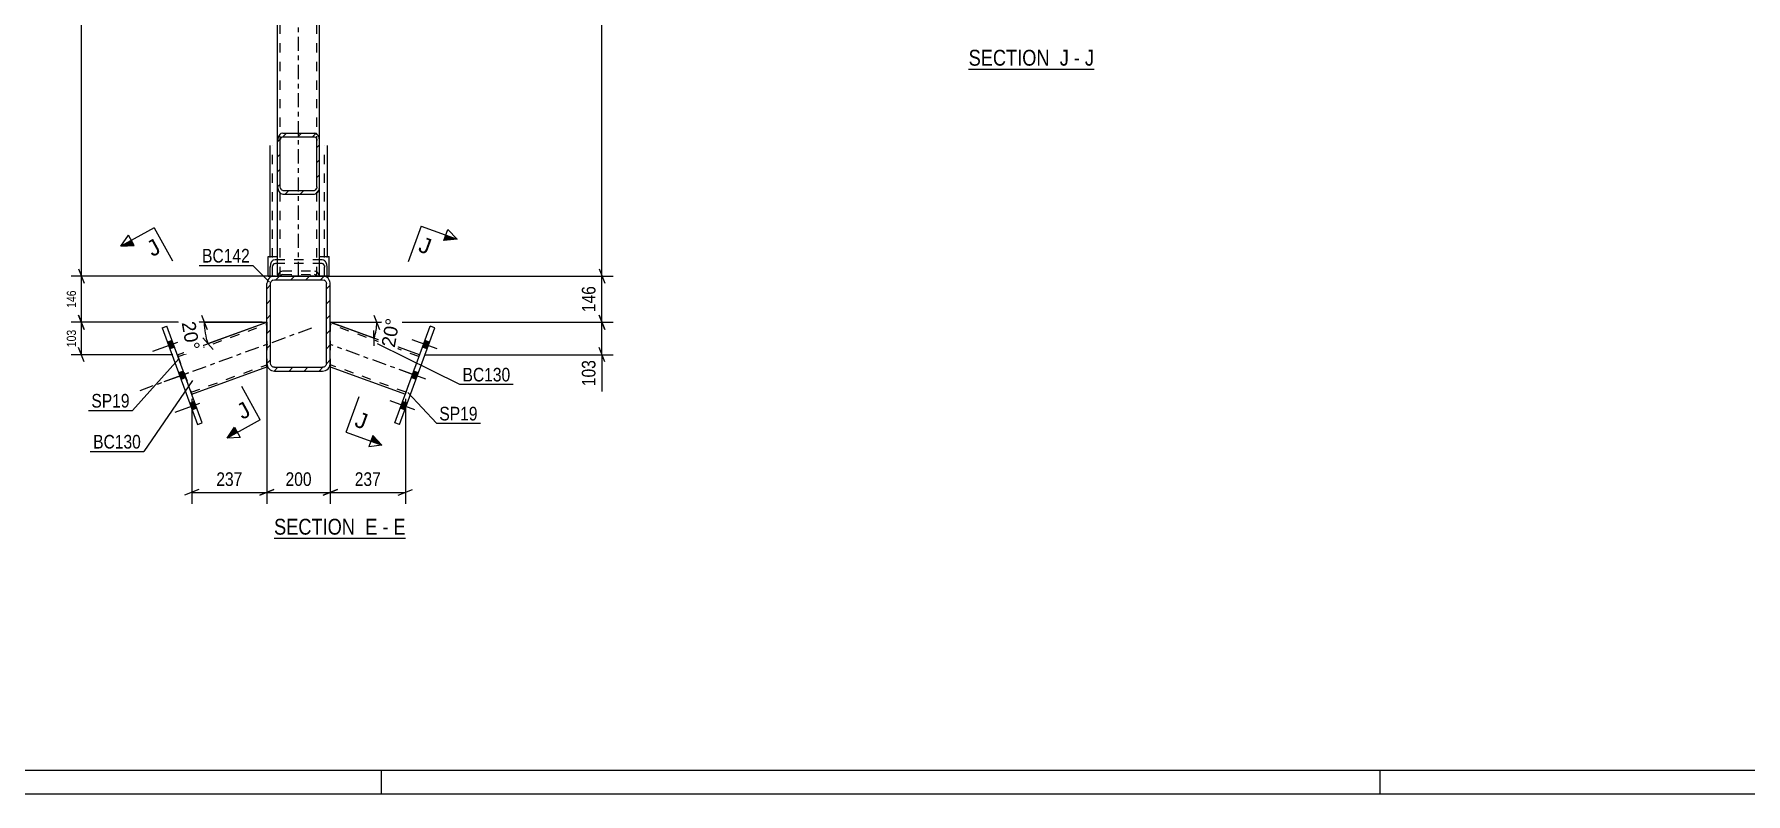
# Model space of a CAD drawing. Header units: millimetres. Extents: x -82 to 1107, y -663 to 178.
# Drawn here: x 194 to 553.9, y -663.5 to -503.7 of the extents above; entities that cross this region are included whole.
import ezdxf

# ---------------------------------------------------------------- set-up
doc = ezdxf.new("R2010")
doc.units = ezdxf.units.MM
doc.linetypes.add('DXK_LINE_DOT2', pattern=[3.9198, 1.9599, -1.9599])
doc.linetypes.add('DXK_LINE_DOT3', pattern=[5.9187, 2.979, -0.9799, 0.9799, -0.9799])
doc.styles.add('Arial', font='ARIAL.TTF', dxfattribs={"height": 0.2})
doc.styles.add('Arial Narrow', font='ARIALN.TTF', dxfattribs={"height": 0.2})

# ---------------------------------------------------------------- blocks, each defined once
blk = doc.blocks.new('Unknown-348431369-1163')
at = {"color": 5, "linetype": 'Continuous'}
for p, q in [((-76.99, -658.45), (1102.01, -658.45)), ((267.01, -663.45), (267.01, -658.45)), ((477.01, -663.45), (477.01, -658.45)), ((-81.99, -663.45), (1107.01, -663.45))]:
    blk.add_line(p, q, dxfattribs=at)
blk = doc.blocks.new('Unknown-348431369-20 - 7171')
at = {"color": 6, "linetype": 'Continuous'}
blk.add_line((390.47, -511.03), (416.84, -511.03), dxfattribs=at)
at = {"color": 0, "linetype": 'Continuous'}
blk.add_wipeout([(408.58, -510.28), (408.58, -506.78), (390.47, -506.78), (390.47, -510.28)], dxfattribs=at)
at = {"color": 7, "linetype": 'Continuous', "style": 'Arial Narrow'}
blk.add_text('SECTION ', height=3.34, dxfattribs=at).set_placement((390.47, -510.28))
at = {"color": 0, "linetype": 'Continuous'}
blk.add_wipeout([(411.55, -510.28), (411.55, -506.78), (409.63, -506.78), (409.63, -510.28)], dxfattribs=at)
blk.add_wipeout([(413.87, -510.28), (413.87, -506.78), (412.6, -506.78), (412.6, -510.28)], dxfattribs=at)
at = {"color": 7, "linetype": 'Continuous', "style": 'Arial Narrow'}
blk.add_text('J', height=3.34, dxfattribs=at).set_placement((409.63, -510.28))
at = {"color": 0, "linetype": 'Continuous'}
blk.add_wipeout([(416.84, -510.28), (416.84, -506.78), (414.92, -506.78), (414.92, -510.28)], dxfattribs=at)
at = {"color": 7, "linetype": 'Continuous', "style": 'Arial Narrow'}
for s, p in [('J', (414.92, -510.28)), ('-', (412.6, -510.28))]:
    blk.add_text(s, height=3.34, dxfattribs=at).set_placement(p)
blk = doc.blocks.new('Unknown-348431369-16 - 5427')
at = {"color": 6, "linetype": 'Continuous'}
blk.add_line((244.44, -609.69), (272.09, -609.69), dxfattribs=at)
at = {"color": 0, "linetype": 'Continuous'}
blk.add_wipeout([(262.55, -608.94), (262.55, -605.44), (244.44, -605.44), (244.44, -608.94)], dxfattribs=at)
at = {"color": 7, "linetype": 'Continuous', "style": 'Arial Narrow'}
blk.add_text('SECTION ', height=3.34, dxfattribs=at).set_placement((244.44, -608.94))
at = {"color": 0, "linetype": 'Continuous'}
blk.add_wipeout([(266.16, -608.94), (266.16, -605.44), (263.6, -605.44), (263.6, -608.94)], dxfattribs=at)
blk.add_wipeout([(268.48, -608.94), (268.48, -605.44), (267.21, -605.44), (267.21, -608.94)], dxfattribs=at)
at = {"color": 7, "linetype": 'Continuous', "style": 'Arial Narrow'}
blk.add_text('E', height=3.34, dxfattribs=at).set_placement((263.6, -608.94))
at = {"color": 0, "linetype": 'Continuous'}
blk.add_wipeout([(272.09, -608.94), (272.09, -605.44), (269.53, -605.44), (269.53, -608.94)], dxfattribs=at)
at = {"color": 7, "linetype": 'Continuous', "style": 'Arial Narrow'}
for s, p in [('-', (267.21, -608.94)), ('E', (269.53, -608.94))]:
    blk.add_text(s, height=3.34, dxfattribs=at).set_placement(p)
blk = doc.blocks.new('Part-348431369-5627 - 5427')
at = {"linetype": 'Continuous'}
h = blk.add_hatch(dxfattribs=at)
h.set_pattern_fill('', scale=0.7, style=0, pattern_type=0)
h.set_pattern_definition([(45, (245.1874, -535.7464), (-1.57154, 1.57154), [])])
h.paths.add_polyline_path([(245.19, -526.02), (245.19, -535.75), (245.27, -536.34), (245.5, -536.85), (245.85, -537.18), (246.25, -537.3), (252.92, -537.3), (253.33, -537.18), (253.67, -536.85), (253.91, -536.34), (253.99, -535.75), (253.99, -526.02), (253.91, -525.42), (253.67, -524.91), (253.33, -524.58), (252.92, -524.46), (246.25, -524.46), (245.85, -524.58), (245.5, -524.91), (245.27, -525.42)])
h.paths.add_polyline_path([(245.88, -525.46), (246.05, -525.3), (246.25, -525.24), (252.92, -525.24), (253.12, -525.3), (253.3, -525.46), (253.41, -525.72), (253.45, -526.02), (253.45, -535.75), (253.41, -536.04), (253.3, -536.3), (253.12, -536.47), (252.92, -536.52), (246.25, -536.52), (246.05, -536.47), (245.88, -536.3), (245.76, -536.04), (245.72, -535.75), (245.72, -526.02), (245.76, -525.72)])
at = {"color": 2, "linetype": 'Continuous'}
for p, q in [((246.25, -524.46), (245.85, -524.58)), ((246.05, -525.3), (246.25, -525.24)), ((246.25, -524.46), (252.92, -524.46)), ((246.25, -525.24), (252.92, -525.24)), ((253.33, -524.58), (252.92, -524.46)), ((252.92, -525.24), (253.12, -525.3)), ((245.27, -525.42), (245.19, -526.02)), ((245.19, -535.75), (245.19, -526.02)), ((245.72, -526.02), (245.76, -525.72)), ((245.72, -535.75), (245.72, -526.02)), ((253.41, -525.72), (253.45, -526.02)), ((253.45, -535.75), (253.45, -526.02)), ((253.99, -526.02), (253.91, -525.42)), ((253.99, -535.75), (253.99, -526.02)), ((245.19, -554.53), (245.19, -535.75)), ((245.19, -535.75), (245.27, -536.34)), ((245.76, -536.04), (245.72, -535.75)), ((253.45, -535.75), (253.41, -536.04)), ((253.91, -536.34), (253.99, -535.75)), ((253.99, -554.53), (253.99, -535.75)), ((245.85, -537.18), (246.25, -537.3)), ((246.25, -536.52), (246.05, -536.47)), ((246.25, -536.52), (252.92, -536.52)), ((246.25, -537.3), (252.92, -537.3)), ((253.12, -536.47), (252.92, -536.52)), ((252.92, -537.3), (253.33, -537.18))]:
    blk.add_line(p, q, dxfattribs=at)
at = {"color": 7, "linetype": 'DXK_LINE_DOT2'}
for p, q in [((245.19, -535.75), (245.19, -526.02)), ((245.72, -554.53), (245.72, -526.02)), ((253.45, -554.53), (253.45, -526.02)), ((253.99, -535.75), (253.99, -526.02)), ((245.85, -553.55), (246.25, -553.43)), ((246.25, -553.43), (252.92, -553.43)), ((252.92, -553.43), (253.33, -553.55)), ((245.19, -554.53), (253.99, -554.53)), ((245.25, -554.53), (245.27, -554.39)), ((245.83, -554.53), (245.85, -554.51)), ((245.85, -554.51), (245.88, -554.44)), ((246.05, -554.27), (245.88, -554.44)), ((246.25, -554.21), (246.05, -554.27)), ((246.25, -554.21), (252.92, -554.21)), ((253.12, -554.27), (252.92, -554.21)), ((253.3, -554.44), (253.12, -554.27)), ((253.33, -554.51), (253.3, -554.44)), ((253.34, -554.53), (253.33, -554.51)), ((253.91, -554.39), (253.93, -554.53))]:
    blk.add_line(p, q, dxfattribs=at)
at = {"color": 2, "linetype": 'Continuous'}
for centre, radius, start, end in [((246.65, -525.75), 1.42, 124.4664, 166.7051), ((246.45, -525.88), 0.709, 124.4664, 166.7051), ((252.72, -525.88), 0.709, 13.2949, 55.5336), ((252.53, -525.75), 1.42, 13.2949, 55.5336), ((246.45, -535.88), 0.709, 193.2949, 235.5336), ((252.72, -535.88), 0.709, 304.4664, 346.7051), ((246.65, -536.02), 1.42, 193.2949, 235.5336), ((252.53, -536.02), 1.42, 304.4664, 346.7051)]:
    blk.add_arc(centre, radius, start, end, dxfattribs=at)
at = {"color": 7, "linetype": 'DXK_LINE_DOT2'}
for centre, start, end in [((246.65, -554.72), 124.4664, 166.7051), ((252.53, -554.72), 13.2949, 55.5336)]:
    blk.add_arc(centre, 1.42, start, end, dxfattribs=at)
blk = doc.blocks.new('Part-348431369-5435 - 5427')
at = {"color": 7, "linetype": 'DXK_LINE_DOT2'}
for p, q in [((245.19, -361.87), (253.99, -361.87)), ((245.19, -390.38), (245.19, -361.87)), ((245.72, -554.53), (245.72, -361.87)), ((253.45, -554.53), (253.45, -361.87)), ((253.99, -390.38), (253.99, -361.87)), ((245.19, -554.53), (245.19, -526.02)), ((253.99, -554.53), (253.99, -526.02)), ((253.99, -554.53), (245.19, -554.53))]:
    blk.add_line(p, q, dxfattribs=at)
at = {"color": 7, "linetype": 'DXK_LINE_DOT3'}
blk.add_line((249.59, -554.53), (249.59, -361.87), dxfattribs=at)
at = {"color": 2, "linetype": 'Continuous'}
for p, q in [((245.19, -526.02), (245.19, -390.38)), ((253.99, -526.02), (253.99, -390.38))]:
    blk.add_line(p, q, dxfattribs=at)
blk = doc.blocks.new('Bolt-348431369-5430 - 5427')
at = {"linetype": 'Continuous'}
for points in [[(223.55, -569.49), (223.04, -568.11), (222.04, -568.48), (222.54, -569.86)], [(223.55, -569.49), (223.04, -568.11), (222.04, -568.48), (222.54, -569.86)], [(223.55, -569.49), (223.04, -568.11), (222.04, -568.48), (222.54, -569.86)], [(225.88, -575.91), (225.38, -574.54), (224.38, -574.9), (224.88, -576.28)], [(225.88, -575.91), (225.38, -574.54), (224.38, -574.9), (224.88, -576.28)], [(228.22, -582.34), (227.72, -580.96), (226.72, -581.32), (227.22, -582.7)], [(228.22, -582.34), (227.72, -580.96), (226.72, -581.32), (227.22, -582.7)], [(228.22, -582.34), (227.72, -580.96), (226.72, -581.32), (227.22, -582.7)]]:
    blk.add_hatch(color=1, dxfattribs=at).paths.add_polyline_path(points)
at = {"color": 1, "linetype": 'Continuous'}
for p, q in [((224.11, -568.51), (218.91, -570.4)), ((224.11, -568.51), (218.91, -570.4)), ((224.11, -568.51), (218.91, -570.4)), ((223.04, -568.11), (222.04, -568.48)), ((223.04, -568.11), (222.04, -568.48)), ((223.04, -568.11), (222.04, -568.48)), ((223.55, -569.49), (222.54, -569.86)), ((223.55, -569.49), (222.54, -569.86)), ((223.55, -569.49), (222.54, -569.86)), ((226.45, -574.93), (221.25, -576.82)), ((226.45, -574.93), (221.25, -576.82)), ((225.38, -574.54), (224.38, -574.9)), ((225.38, -574.54), (224.38, -574.9)), ((225.88, -575.91), (224.88, -576.28)), ((225.88, -575.91), (224.88, -576.28)), ((228.78, -581.35), (223.58, -583.24)), ((228.78, -581.35), (223.58, -583.24)), ((228.78, -581.35), (223.58, -583.24)), ((227.72, -580.96), (226.72, -581.32)), ((227.72, -580.96), (226.72, -581.32)), ((227.72, -580.96), (226.72, -581.32)), ((228.22, -582.34), (227.22, -582.7)), ((228.22, -582.34), (227.22, -582.7)), ((228.22, -582.34), (227.22, -582.7))]:
    blk.add_line(p, q, dxfattribs=at)
blk = doc.blocks.new('Part-348431369-5480 - 5427')
at = {"color": 2, "linetype": 'Continuous'}
for p, q in [((224.13, -571.09), (242.92, -564.25)), ((227.14, -579.36), (242.92, -573.61)), ((242.92, -573.61), (242.92, -572.93))]:
    blk.add_line(p, q, dxfattribs=at)
at = {"color": 7, "linetype": 'DXK_LINE_DOT2'}
for p, q in [((224.26, -571.47), (242.92, -564.68)), ((242.92, -564.31), (242.92, -564.25)), ((242.92, -564.25), (242.92, -572.93)), ((224.13, -571.09), (227.14, -579.36)), ((227, -578.98), (242.92, -573.19))]:
    blk.add_line(p, q, dxfattribs=at)
at = {"color": 7, "linetype": 'DXK_LINE_DOT3'}
blk.add_line((252.32, -565.51), (216.23, -578.65), dxfattribs=at)
blk = doc.blocks.new('Bolt-348431369-5489 - 5427')
at = {"linetype": 'Continuous'}
for points in [[(276.63, -569.86), (277.13, -568.48), (276.13, -568.12), (275.63, -569.49)], [(276.63, -569.86), (277.13, -568.48), (276.13, -568.12), (275.63, -569.49)], [(276.63, -569.86), (277.13, -568.48), (276.13, -568.12), (275.63, -569.49)], [(274.29, -576.28), (274.8, -574.9), (273.79, -574.54), (273.29, -575.91)], [(274.29, -576.28), (274.8, -574.9), (273.79, -574.54), (273.29, -575.91)], [(271.96, -582.7), (272.46, -581.32), (271.46, -580.96), (270.96, -582.34)], [(271.96, -582.7), (272.46, -581.32), (271.46, -580.96), (270.96, -582.34)], [(271.96, -582.7), (272.46, -581.32), (271.46, -580.96), (270.96, -582.34)]]:
    blk.add_hatch(color=1, dxfattribs=at).paths.add_polyline_path(points)
at = {"color": 1, "linetype": 'Continuous'}
for p, q in [((278.7, -569.83), (273.5, -567.94)), ((278.7, -569.83), (273.5, -567.94)), ((278.7, -569.83), (273.5, -567.94)), ((277.13, -568.48), (276.13, -568.12)), ((277.13, -568.48), (276.13, -568.12)), ((277.13, -568.48), (276.13, -568.12)), ((276.63, -569.86), (275.63, -569.49)), ((276.63, -569.86), (275.63, -569.49)), ((276.63, -569.86), (275.63, -569.49)), ((276.36, -576.25), (271.16, -574.36)), ((276.36, -576.25), (271.16, -574.36)), ((274.8, -574.9), (273.79, -574.54)), ((274.8, -574.9), (273.79, -574.54)), ((274.29, -576.28), (273.29, -575.91)), ((274.29, -576.28), (273.29, -575.91)), ((274.03, -582.67), (268.83, -580.78)), ((274.03, -582.67), (268.83, -580.78)), ((274.03, -582.67), (268.83, -580.78)), ((271.96, -582.7), (270.96, -582.34)), ((271.96, -582.7), (270.96, -582.34)), ((271.96, -582.7), (270.96, -582.34)), ((272.46, -581.32), (271.46, -580.96)), ((272.46, -581.32), (271.46, -580.96)), ((272.46, -581.32), (271.46, -580.96))]:
    blk.add_line(p, q, dxfattribs=at)
blk = doc.blocks.new('Part-348431369-5506 - 5427')
at = {"linetype": 'Continuous'}
h = blk.add_hatch(dxfattribs=at)
h.set_pattern_fill('', scale=0.7, style=0, pattern_type=0)
h.set_pattern_definition([(45, (242.9207, -572.932), (-1.57154, 1.57154), [])])
h.paths.add_polyline_path([(242.92, -556.13), (242.92, -572.93), (243.04, -573.54), (243.39, -574.06), (243.91, -574.41), (244.52, -574.53), (254.65, -574.53), (255.27, -574.41), (255.79, -574.06), (256.13, -573.54), (256.25, -572.93), (256.25, -556.13), (256.13, -555.52), (255.79, -555), (255.27, -554.65), (254.65, -554.53), (244.52, -554.53), (243.91, -554.65), (243.39, -555), (243.04, -555.52)])
h.paths.add_polyline_path([(243.96, -555.57), (244.21, -555.39), (244.52, -555.33), (254.65, -555.33), (254.96, -555.39), (255.22, -555.57), (255.39, -555.83), (255.45, -556.13), (255.45, -572.93), (255.39, -573.24), (255.22, -573.5), (254.96, -573.67), (254.65, -573.73), (244.52, -573.73), (244.21, -573.67), (243.96, -573.5), (243.78, -573.24), (243.72, -572.93), (243.72, -556.13), (243.78, -555.83)])
at = {"color": 2, "linetype": 'Continuous'}
for p, q in [((243.04, -555.52), (242.92, -556.13)), ((242.92, -572.93), (242.92, -556.13)), ((243.72, -556.13), (243.78, -555.83)), ((243.72, -572.93), (243.72, -556.13)), ((244.52, -554.53), (243.91, -554.65)), ((244.21, -555.39), (244.52, -555.33)), ((244.52, -554.53), (254.65, -554.53)), ((244.52, -555.33), (254.65, -555.33)), ((255.27, -554.65), (254.65, -554.53)), ((254.65, -555.33), (254.96, -555.39)), ((255.39, -555.83), (255.45, -556.13)), ((255.45, -572.93), (255.45, -556.13)), ((256.25, -556.13), (256.13, -555.52)), ((256.25, -572.93), (256.25, -556.13)), ((242.92, -572.93), (243.04, -573.54)), ((243.78, -573.24), (243.72, -572.93)), ((243.91, -574.41), (244.52, -574.53)), ((244.52, -573.73), (244.21, -573.67)), ((244.52, -573.73), (254.65, -573.73)), ((244.52, -574.53), (254.65, -574.53)), ((254.96, -573.67), (254.65, -573.73)), ((254.65, -574.53), (255.27, -574.41)), ((255.45, -572.93), (255.39, -573.24)), ((256.13, -573.54), (256.25, -572.93))]:
    blk.add_line(p, q, dxfattribs=at)
for centre, radius, start, end in [((244.52, -556.13), 1.6, 112.5, 157.5), ((244.52, -556.13), 0.8, 112.5, 157.5), ((254.65, -556.13), 0.8, 22.5, 67.5), ((254.65, -556.13), 1.6, 22.5, 67.5), ((244.52, -572.93), 1.6, 202.5, 247.5), ((244.52, -572.93), 0.8, 202.5, 247.5), ((254.65, -572.93), 0.8, 292.5, 337.5), ((254.65, -572.93), 1.6, 292.5, 337.5)]:
    blk.add_arc(centre, radius, start, end, dxfattribs=at)
blk = doc.blocks.new('Part-348431369-5524 - 5427')
at = {"color": 2, "linetype": 'Continuous'}
for p, q in [((253.99, -550.43), (255.99, -550.43)), ((255.99, -554.53), (255.99, -550.43)), ((255.99, -554.53), (254.65, -554.53)), ((255.99, -554.53), (255.99, -554.53))]:
    blk.add_line(p, q, dxfattribs=at)
at = {"color": 7, "linetype": 'DXK_LINE_DOT2'}
for p, q in [((253.99, -554.53), (253.99, -550.43)), ((253.99, -550.43), (255.99, -550.43)), ((254.65, -554.53), (253.99, -554.53)), ((253.99, -554.53), (253.99, -554.53)), ((253.99, -554.53), (255.99, -554.53)), ((255.99, -554.53), (255.99, -554.53))]:
    blk.add_line(p, q, dxfattribs=at)
blk = doc.blocks.new('Part-348431369-5527 - 5427')
at = {"color": 2, "linetype": 'Continuous'}
for p, q in [((243.19, -554.53), (243.19, -550.43)), ((243.19, -550.43), (245.19, -550.43)), ((243.19, -554.53), (243.19, -554.53)), ((243.19, -554.53), (244.52, -554.53))]:
    blk.add_line(p, q, dxfattribs=at)
at = {"color": 7, "linetype": 'DXK_LINE_DOT2'}
for p, q in [((243.19, -550.43), (245.19, -550.43)), ((245.19, -554.53), (245.19, -550.43)), ((243.19, -554.53), (245.19, -554.53)), ((243.19, -554.53), (243.19, -554.53)), ((244.52, -554.53), (245.19, -554.53)), ((245.19, -554.53), (245.19, -554.53))]:
    blk.add_line(p, q, dxfattribs=at)
blk = doc.blocks.new('Part-348431369-5593 - 5427')
at = {"color": 2, "linetype": 'Continuous'}
for p, q in [((243.59, -550.43), (243.59, -527.05)), ((255.59, -527.05), (255.59, -550.43))]:
    blk.add_line(p, q, dxfattribs=at)
at = {"color": 7, "linetype": 'DXK_LINE_DOT2'}
for p, q in [((244.12, -554.53), (244.12, -527.05)), ((255.05, -554.53), (255.05, -527.05)), ((243.59, -554.53), (243.59, -550.43)), ((255.59, -554.53), (255.59, -550.43)), ((243.67, -552.06), (243.59, -552.65)), ((244.12, -552.65), (244.16, -552.35)), ((244.65, -551.1), (244.25, -551.21)), ((244.45, -551.93), (244.65, -551.87)), ((254.52, -551.1), (244.65, -551.1)), ((254.52, -551.87), (244.65, -551.87)), ((254.93, -551.21), (254.52, -551.1)), ((254.52, -551.87), (254.72, -551.93)), ((255.01, -552.35), (255.05, -552.65)), ((255.59, -552.65), (255.51, -552.06)), ((243.59, -554.53), (255.59, -554.53))]:
    blk.add_line(p, q, dxfattribs=at)
for centre, radius, start, end in [((245.05, -552.38), 1.42, 124.4664, 166.7051), ((244.85, -552.52), 0.709, 124.4664, 166.7051), ((254.32, -552.52), 0.709, 13.2949, 55.5336), ((254.13, -552.38), 1.42, 13.2949, 55.5336)]:
    blk.add_arc(centre, radius, start, end, dxfattribs=at)
blk = doc.blocks.new('Part-348431369-5533 - 5427')
at = {"color": 2, "linetype": 'Continuous'}
for p, q in [((275.05, -571.09), (256.25, -564.25)), ((256.25, -573.55), (256.25, -572.93)), ((256.25, -573.55), (256.25, -573.62)), ((256.25, -573.62), (272.04, -579.36))]:
    blk.add_line(p, q, dxfattribs=at)
at = {"color": 7, "linetype": 'DXK_LINE_DOT2'}
for p, q in [((256.25, -564.32), (256.25, -564.25)), ((256.25, -564.25), (256.25, -572.93)), ((274.91, -571.47), (256.25, -564.68)), ((272.04, -579.36), (275.05, -571.09)), ((272.18, -578.98), (256.25, -573.19))]:
    blk.add_line(p, q, dxfattribs=at)
at = {"color": 7, "linetype": 'DXK_LINE_DOT3'}
blk.add_line((273.54, -575.23), (256.25, -568.93), dxfattribs=at)
blk = doc.blocks.new('Part-348431369-5557 - 5427')
at = {"color": 2, "linetype": 'Continuous'}
for p, q in [((269.84, -585.41), (277.25, -565.05)), ((270.84, -585.77), (278.25, -565.41)), ((278.25, -565.41), (277.25, -565.05)), ((270.84, -585.77), (269.84, -585.41))]:
    blk.add_line(p, q, dxfattribs=at)
blk = doc.blocks.new('Part-348431369-5633 - 5427')
at = {"color": 2, "linetype": 'Continuous'}
for p, q in [((220.92, -565.41), (221.93, -565.05)), ((220.92, -565.41), (228.33, -585.77)), ((229.34, -585.41), (221.93, -565.05)), ((228.33, -585.77), (229.34, -585.41))]:
    blk.add_line(p, q, dxfattribs=at)
blk = doc.blocks.new('StraightDimension-348431369-19854 - 5427')
at = {"color": 7, "linetype": 'Continuous'}
for p, q in [((242.92, -571.94), (242.92, -602.44)), ((256.25, -571.94), (256.25, -602.44)), ((244.42, -599.44), (241.42, -600.64)), ((242.92, -600.04), (256.25, -600.04)), ((254.75, -600.64), (257.75, -599.44))]:
    blk.add_line(p, q, dxfattribs=at)
at = {"color": 0}
blk.add_wipeout([(252.93, -599.29), (252.93, -595.09), (246.25, -595.09), (246.25, -599.29)], dxfattribs=at)
at = {"color": 3, "style": 'Arial Narrow'}
blk.add_text('200', height=2.863, dxfattribs=at).set_placement((246.85, -598.69))
blk = doc.blocks.new('StraightDimension-348431369-19855 - 5427')
at = {"color": 7, "linetype": 'Continuous'}
for p, q in [((242.92, -571.94), (242.92, -602.44)), ((227.14, -580.36), (227.14, -602.44)), ((228.64, -599.44), (225.64, -600.64)), ((227.14, -600.04), (242.92, -600.04)), ((241.42, -600.64), (244.42, -599.44))]:
    blk.add_line(p, q, dxfattribs=at)
at = {"color": 0}
blk.add_wipeout([(238.37, -599.29), (238.37, -595.09), (231.69, -595.09), (231.69, -599.29)], dxfattribs=at)
at = {"color": 3, "style": 'Arial Narrow'}
blk.add_text('237', height=2.863, dxfattribs=at).set_placement((232.29, -598.69))
blk = doc.blocks.new('StraightDimension-348431369-19853 - 5427')
at = {"color": 7, "linetype": 'Continuous'}
for p, q in [((256.25, -571.94), (256.25, -602.44)), ((272.04, -580.36), (272.04, -602.44)), ((257.75, -599.44), (254.75, -600.64)), ((256.25, -600.04), (272.04, -600.04)), ((270.54, -600.64), (273.54, -599.44))]:
    blk.add_line(p, q, dxfattribs=at)
at = {"color": 0}
blk.add_wipeout([(267.49, -599.29), (267.49, -595.09), (260.8, -595.09), (260.8, -599.29)], dxfattribs=at)
at = {"color": 3, "style": 'Arial Narrow'}
blk.add_text('237', height=2.863, dxfattribs=at).set_placement((261.4, -598.69))
blk = doc.blocks.new('StraightDimension-348431369-20230 - 5427')
at = {"color": 7, "linetype": 'Continuous'}
for p, q in [((204.53, -343.66), (203.33, -340.66)), ((241.92, -342.16), (201.78, -342.16)), ((203.93, -554.53), (203.93, -342.16)), ((203.33, -553.03), (204.53, -556.03)), ((244.72, -554.53), (201.78, -554.53))]:
    blk.add_line(p, q, dxfattribs=at)
at = {"color": 0}
blk.add_wipeout([(203.18, -445.51), (200.38, -445.51), (200.38, -451.18), (203.18, -451.18)], dxfattribs=at)
at = {"color": 3, "style": 'Arial Narrow'}
blk.add_text('3186', height=1.909, rotation=90.0002, dxfattribs=at).set_placement((202.78, -450.78))
blk = doc.blocks.new('StraightDimension-348431369-20231 - 5427')
at = {"color": 7, "linetype": 'Continuous'}
for p, q in [((203.33, -553.03), (204.53, -556.03)), ((244.72, -554.53), (201.78, -554.53)), ((203.93, -564.25), (203.93, -554.53)), ((241.92, -564.25), (201.78, -564.25)), ((204.53, -565.75), (203.33, -562.75))]:
    blk.add_line(p, q, dxfattribs=at)
at = {"color": 0}
blk.add_wipeout([(203.18, -557.16), (200.38, -557.16), (200.38, -561.62), (203.18, -561.62)], dxfattribs=at)
at = {"color": 3, "style": 'Arial Narrow'}
blk.add_text('146', height=1.909, rotation=90.0002, dxfattribs=at).set_placement((202.78, -561.22))
blk = doc.blocks.new('StraightDimension-348431369-20232 - 5427')
at = {"color": 7, "linetype": 'Continuous'}
for p, q in [((241.92, -564.25), (201.78, -564.25)), ((203.33, -562.75), (204.53, -565.75)), ((203.93, -571.09), (203.93, -564.25)), ((223.13, -571.09), (201.78, -571.09)), ((204.53, -572.59), (203.33, -569.59))]:
    blk.add_line(p, q, dxfattribs=at)
at = {"color": 0}
blk.add_wipeout([(203.18, -565.44), (200.38, -565.44), (200.38, -569.9), (203.18, -569.9)], dxfattribs=at)
at = {"color": 3, "style": 'Arial Narrow'}
blk.add_text('103', height=1.909, rotation=90.0002, dxfattribs=at).set_placement((202.78, -569.5))
blk = doc.blocks.new('StraightDimension-348431369-20436 - 5427')
at = {"color": 7, "linetype": 'Continuous'}
for p, q in [((313.96, -343.66), (312.76, -340.66)), ((257.25, -342.16), (315.76, -342.16)), ((313.36, -554.53), (313.36, -342.16)), ((312.76, -553.03), (313.96, -556.03)), ((255.65, -554.53), (315.76, -554.53))]:
    blk.add_line(p, q, dxfattribs=at)
at = {"color": 0}
blk.add_wipeout([(312.61, -444.09), (308.41, -444.09), (308.41, -452.6), (312.61, -452.6)], dxfattribs=at)
at = {"color": 3, "style": 'Arial Narrow'}
blk.add_text('3186', height=2.863, rotation=90.0002, dxfattribs=at).set_placement((312.01, -452))
blk = doc.blocks.new('StraightDimension-348431369-20437 - 5427')
at = {"color": 7, "linetype": 'Continuous'}
for p, q in [((312.76, -553.03), (313.96, -556.03)), ((255.65, -554.53), (315.76, -554.53)), ((313.36, -564.25), (313.36, -554.53)), ((257.25, -564.25), (315.76, -564.25)), ((313.96, -565.75), (312.76, -562.75))]:
    blk.add_line(p, q, dxfattribs=at)
at = {"color": 0}
blk.add_wipeout([(312.61, -556.05), (308.41, -556.05), (308.41, -562.73), (312.61, -562.73)], dxfattribs=at)
at = {"color": 3, "style": 'Arial Narrow'}
blk.add_text('146', height=2.863, rotation=90.0002, dxfattribs=at).set_placement((312.01, -562.13))
blk = doc.blocks.new('StraightDimension-348431369-20438 - 5427')
at = {"color": 7, "linetype": 'Continuous'}
for p, q in [((257.25, -564.25), (315.76, -564.25)), ((312.76, -562.75), (313.96, -565.75)), ((313.36, -571.09), (313.36, -564.25)), ((276.05, -571.09), (315.76, -571.09)), ((313.96, -572.59), (312.76, -569.59))]:
    blk.add_line(p, q, dxfattribs=at)
at = {"color": 0}
blk.add_wipeout([(312.61, -571.62), (308.41, -571.62), (308.41, -578.3), (312.61, -578.3)], dxfattribs=at)
at = {"color": 7, "linetype": 'Continuous'}
blk.add_line((313.36, -571.09), (313.36, -578.83), dxfattribs=at)
blk.add_line((313.36, -571.09), (313.36, -578.83), dxfattribs=at)
at = {"color": 3, "style": 'Arial Narrow'}
blk.add_text('103', height=2.863, rotation=90.0002, dxfattribs=at).set_placement((312.01, -577.7))
blk = doc.blocks.new('AngleDimension-348431369-20988 - 5427')
at = {"color": 7, "linetype": 'Continuous'}
for p, q in [((229.16, -562.75), (230.36, -565.75)), ((241.92, -564.25), (229.76, -564.25)), ((229.76, -564.25), (242.92, -564.25)), ((230.55, -568.75), (242.92, -564.25)), ((231.63, -569.96), (229.47, -567.55))]:
    blk.add_line(p, q, dxfattribs=at)
blk.add_arc((242.92, -564.25), 13.17, 180, 200, dxfattribs=at)
at = {"color": 0}
blk.add_wipeout([(225.56, -570.99), (229.7, -570.26), (228.44, -563.12), (224.3, -563.85)], dxfattribs=at)
at = {"color": 3, "style": 'Arial'}
blk.add_text('20°', height=2.865, rotation=-80.0021, dxfattribs=at).set_placement((225, -564.34))
blk = doc.blocks.new('AngleDimension-348431369-20997 - 5427')
at = {"color": 7, "linetype": 'Continuous'}
for p, q in [((266.03, -564.28), (256.25, -564.28)), ((265.46, -567.57), (256.25, -564.28)), ((257.2, -564.62), (265.46, -567.57)), ((265.43, -562.78), (266.63, -565.78)), ((265.52, -569.19), (265.4, -565.96))]:
    blk.add_line(p, q, dxfattribs=at)
blk.add_arc((256.25, -564.28), 9.78, 340.3238, 0, dxfattribs=at)
at = {"color": 0}
blk.add_wipeout([(271.53, -563.25), (267.39, -562.54), (266.15, -569.68), (270.29, -570.39)], dxfattribs=at)
at = {"color": 3, "style": 'Arial'}
blk.add_text('20°', height=2.865, rotation=80.1625, dxfattribs=at).set_placement((269.8, -569.7))
blk = doc.blocks.new('Mark-348431369-5553 - 5427')
at = {"color": 0}
blk.add_wipeout([(287.22, -584.91), (287.22, -581.91), (279.19, -581.91), (279.19, -584.91)], dxfattribs=at)
blk.add_wipeout([(287.22, -584.91), (287.22, -581.91), (279.19, -581.91), (279.19, -584.91)], dxfattribs=at)
at = {"color": 30, "linetype": 'Continuous'}
for p, q in [((272.54, -579), (278.59, -585.51)), ((278.59, -585.51), (287.82, -585.51))]:
    blk.add_line(p, q, dxfattribs=at)
at = {"color": 3, "style": 'Arial Narrow'}
blk.add_text('SP19', height=2.863, dxfattribs=at).set_placement((279.19, -584.91))
blk = doc.blocks.new('Mark-348431369-5629 - 5427')
at = {"color": 0}
blk.add_wipeout([(214.07, -582.2), (214.07, -579.2), (206.03, -579.2), (206.03, -582.2)], dxfattribs=at)
blk.add_wipeout([(214.07, -582.2), (214.07, -579.2), (206.03, -579.2), (206.03, -582.2)], dxfattribs=at)
at = {"color": 30, "linetype": 'Continuous'}
for p in [(224.44, -571.95), (205.43, -582.8)]:
    blk.add_line(p, (214.67, -582.8), dxfattribs=at)
at = {"color": 3, "style": 'Arial Narrow'}
blk.add_text('SP19', height=2.863, dxfattribs=at).set_placement((206.03, -582.2))
blk = doc.blocks.new('Mark-348431369-5502 - 5427')
at = {"color": 0}
blk.add_wipeout([(239.35, -551.69), (239.35, -548.69), (229.3, -548.69), (229.3, -551.69)], dxfattribs=at)
blk.add_wipeout([(239.35, -551.69), (239.35, -548.69), (229.3, -548.69), (229.3, -551.69)], dxfattribs=at)
at = {"color": 30, "linetype": 'Continuous'}
for p in [(228.7, -552.29), (243.48, -555.82)]:
    blk.add_line(p, (239.95, -552.29), dxfattribs=at)
at = {"color": 3, "style": 'Arial Narrow'}
blk.add_text('BC142', height=2.863, dxfattribs=at).set_placement((229.3, -551.69))
blk = doc.blocks.new('Mark-348431369-17512 - 5427')
at = {"color": 0}
blk.add_wipeout([(216.45, -590.82), (216.45, -587.82), (206.4, -587.82), (206.4, -590.82)], dxfattribs=at)
blk.add_wipeout([(216.45, -590.82), (216.45, -587.82), (206.4, -587.82), (206.4, -590.82)], dxfattribs=at)
at = {"color": 30, "linetype": 'Continuous'}
for p in [(227.32, -576.51), (205.8, -591.42)]:
    blk.add_line(p, (217.05, -591.42), dxfattribs=at)
at = {"color": 3, "style": 'Arial Narrow'}
blk.add_text('BC130', height=2.863, dxfattribs=at).set_placement((206.4, -590.82))
blk = doc.blocks.new('Mark-348431369-5529 - 5427')
at = {"color": 0}
blk.add_wipeout([(294.11, -576.71), (294.11, -573.71), (284.06, -573.71), (284.06, -576.71)], dxfattribs=at)
blk.add_wipeout([(294.11, -576.71), (294.11, -573.71), (284.06, -573.71), (284.06, -576.71)], dxfattribs=at)
at = {"color": 30, "linetype": 'Continuous'}
for p, q in [((266.13, -568.72), (283.46, -577.31)), ((283.46, -577.31), (294.71, -577.31))]:
    blk.add_line(p, q, dxfattribs=at)
at = {"color": 3, "style": 'Arial Narrow'}
blk.add_text('BC130', height=2.863, dxfattribs=at).set_placement((284.06, -576.71))
blk = doc.blocks.new('SectionMark-348431369-6055 - 5427')
at = {"linetype": 'Continuous'}
blk.add_hatch(color=6, dxfattribs=at).paths.add_polyline_path([(280.14, -547.07), (280.57, -545.89), (282.91, -546.75)])
at = {"color": 6, "linetype": 'Continuous'}
for p, q in [((280.14, -547.07), (280.99, -544.72)), ((282.91, -546.75), (280.14, -547.07)), ((280.99, -544.72), (282.91, -546.75)), ((267.12, -590.13), (264.35, -590.45))]:
    blk.add_line(p, q, dxfattribs=at)
at = {"color": 0, "linetype": 'Continuous'}
for points in [[(276.73, -550.09), (277.93, -546.8), (275.74, -546), (274.54, -549.29)], [(263.34, -586.89), (264.54, -583.6), (262.34, -582.8), (261.15, -586.09)]]:
    blk.add_wipeout(points, dxfattribs=at)
at = {"linetype": 'Continuous'}
blk.add_hatch(color=6, dxfattribs=at).paths.add_polyline_path([(264.78, -589.28), (265.2, -588.1), (267.12, -590.13)])
at = {"color": 6, "linetype": 'Continuous'}
for p, q in [((275.4, -544.01), (272.66, -551.53)), ((275.4, -544.01), (282.91, -546.75)), ((259.61, -587.4), (262.34, -579.88)), ((259.61, -587.4), (267.12, -590.13)), ((265.2, -588.1), (264.35, -590.45)), ((267.12, -590.13), (265.2, -588.1))]:
    blk.add_line(p, q, dxfattribs=at)
at = {"color": 3, "linetype": 'Continuous', "style": 'Arial'}
for p in [(274.54, -549.29), (261.15, -586.09)]:
    blk.add_text('J', height=3.34, rotation=-20.002, dxfattribs=at).set_placement(p)
blk = doc.blocks.new('SectionMark-348431369-6053 - 5427')
at = {"linetype": 'Continuous'}
blk.add_hatch(color=6, dxfattribs=at).paths.add_polyline_path([(214.42, -547.03), (215.03, -548.13), (212.23, -548.24)])
at = {"color": 6, "linetype": 'Continuous'}
for p, q in [((212.23, -548.24), (213.82, -545.94)), ((215.03, -548.13), (213.82, -545.94)), ((212.23, -548.24), (215.03, -548.13)), ((237.34, -588.5), (234.55, -588.62))]:
    blk.add_line(p, q, dxfattribs=at)
at = {"color": 0, "linetype": 'Continuous'}
for points in [[(220.9, -549.45), (219.21, -546.39), (217.16, -547.52), (218.86, -550.58)], [(239.83, -583.7), (238.13, -580.64), (236.09, -581.77), (237.78, -584.83)]]:
    blk.add_wipeout(points, dxfattribs=at)
at = {"linetype": 'Continuous'}
blk.add_hatch(color=6, dxfattribs=at).paths.add_polyline_path([(236.13, -586.32), (236.73, -587.41), (234.55, -588.62)])
at = {"color": 6, "linetype": 'Continuous'}
for p, q in [((219.24, -544.37), (212.23, -548.24)), ((219.24, -544.37), (223.1, -551.37)), ((241.55, -584.75), (237.68, -577.75)), ((241.55, -584.75), (234.55, -588.62)), ((234.55, -588.62), (236.13, -586.32)), ((236.13, -586.32), (237.34, -588.5))]:
    blk.add_line(p, q, dxfattribs=at)
at = {"color": 3, "linetype": 'Continuous', "style": 'Arial'}
for p in [(218.86, -550.58), (237.78, -584.83)]:
    blk.add_text('J', height=3.34, rotation=28.9229, dxfattribs=at).set_placement(p)

msp = doc.modelspace()

# ---------------------------------------------------------------- block references
for name in ['Unknown-348431369-1163', 'Part-348431369-5435 - 5427', 'Part-348431369-5627 - 5427', 'Part-348431369-5593 - 5427', 'Part-348431369-5527 - 5427', 'Part-348431369-5524 - 5427', 'Part-348431369-5506 - 5427', 'Part-348431369-5480 - 5427', 'Part-348431369-5533 - 5427', 'Bolt-348431369-5430 - 5427', 'Part-348431369-5633 - 5427', 'Bolt-348431369-5489 - 5427', 'Part-348431369-5557 - 5427']:
    msp.add_blockref(name, (0, 0))

# ---------------------------------------------------------------- next in the draw order: block references
for name in ['StraightDimension-348431369-20230 - 5427', 'StraightDimension-348431369-20436 - 5427', 'Unknown-348431369-20 - 7171', 'StraightDimension-348431369-19854 - 5427', 'Unknown-348431369-16 - 5427']:
    msp.add_blockref(name, (0, 0))

# ---------------------------------------------------------------- next in the draw order: block references
for name in ['StraightDimension-348431369-20231 - 5427', 'StraightDimension-348431369-20437 - 5427', 'StraightDimension-348431369-19855 - 5427', 'StraightDimension-348431369-19853 - 5427']:
    msp.add_blockref(name, (0, 0))

# ---------------------------------------------------------------- next in the draw order: block references
for name in ['Mark-348431369-5502 - 5427', 'StraightDimension-348431369-20232 - 5427', 'StraightDimension-348431369-20438 - 5427']:
    msp.add_blockref(name, (0, 0))

# ---------------------------------------------------------------- next in the draw order: block references
for name in ['AngleDimension-348431369-20988 - 5427', 'AngleDimension-348431369-20997 - 5427', 'Mark-348431369-5553 - 5427']:
    msp.add_blockref(name, (0, 0))

# ---------------------------------------------------------------- next in the draw order: block references
for name in ['Mark-348431369-5629 - 5427', 'Mark-348431369-5529 - 5427']:
    msp.add_blockref(name, (0, 0))

# ---------------------------------------------------------------- next in the draw order: block references
for name in ['SectionMark-348431369-6055 - 5427', 'Mark-348431369-17512 - 5427']:
    msp.add_blockref(name, (0, 0))

# ---------------------------------------------------------------- next in the draw order: block references
msp.add_blockref('SectionMark-348431369-6053 - 5427', (0, 0))

doc.saveas('drawing.dxf')
